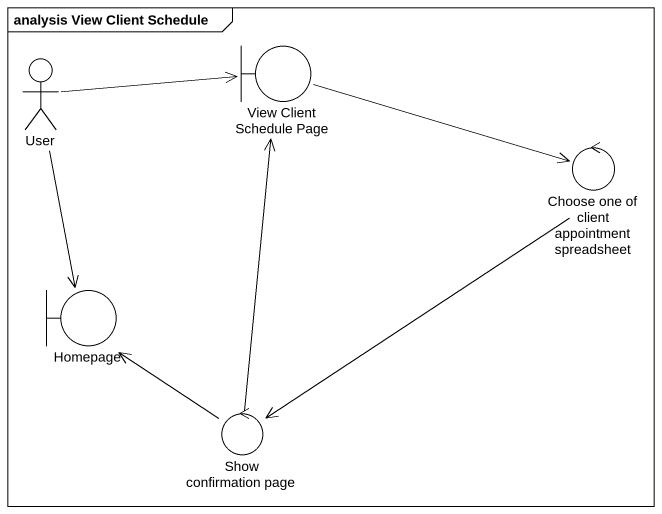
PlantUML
@startuml
mainframe analysis View Client Schedule
actor User
boundary "View Client Schedule Page" as View_Client_Schedule_Page
control "Choose one of client appointment spreadsheet" as Choose_one_of_client
boundary Homepage
control "Show confirmation page" as Show_confirmation_page
User -right-> View_Client_Schedule_Page
User --> Homepage
View_Client_Schedule_Page -right-> Choose_one_of_client
Choose_one_of_client --> Show_confirmation_page
Show_confirmation_page -up-> View_Client_Schedule_Page
Show_confirmation_page -up-> Homepage
@enduml
